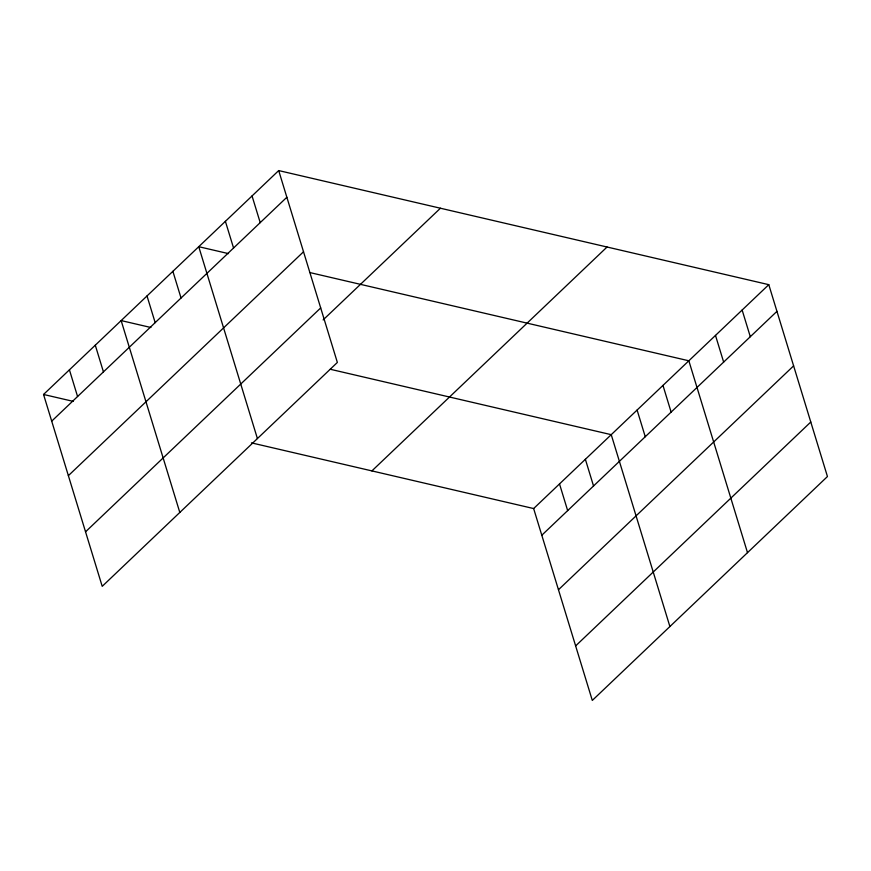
<?xml version="1.0" encoding="UTF-8"?>
<svg xmlns="http://www.w3.org/2000/svg" width="871" height="871" viewBox="0 0 871 871"><rect width="100%" height="100%" fill="white"/><g stroke="black" fill="none" stroke-linecap="round" stroke-linejoin="round"><path stroke-width="1.31" d="M278.698 170.574L337.36 362.445L102.212 586.335L43.55 394.465L278.698 170.574L768.788 284.665L827.45 476.535L592.302 700.426L533.64 508.555L251.425 442.86M51.705 421.15L286.853 197.26M68.374 475.664L303.522 251.773M85.543 531.822L320.691 307.931M323.119 319.918L440.432 208.223M371.906 470.906L607.054 247.016M533.64 508.555L768.788 284.665M541.795 535.24L776.943 311.35M558.463 589.754L793.612 365.864M575.633 645.912L810.781 422.021M228.507 253.624L198.751 246.7L257.413 438.57M310.022 272.601L688.841 360.79L747.503 552.66M150.912 327.507L121.145 320.582L179.807 512.453M330.305 369.271L611.235 434.673L669.897 626.543M43.55 394.465L73.306 401.389M742.136 310.032L750.301 336.718M715.494 335.411L723.649 362.096M662.973 385.418L671.127 412.103M637.104 410.045L645.259 436.73M585.377 459.3L593.532 485.985M559.509 483.928L567.663 510.613M252.046 195.953L260.211 222.628M225.393 221.321L233.559 248.006M172.883 271.327L181.037 298.013M147.014 295.955L155.169 322.64M95.287 345.21L103.442 371.895M69.419 369.837L77.573 396.523"/></g></svg>
